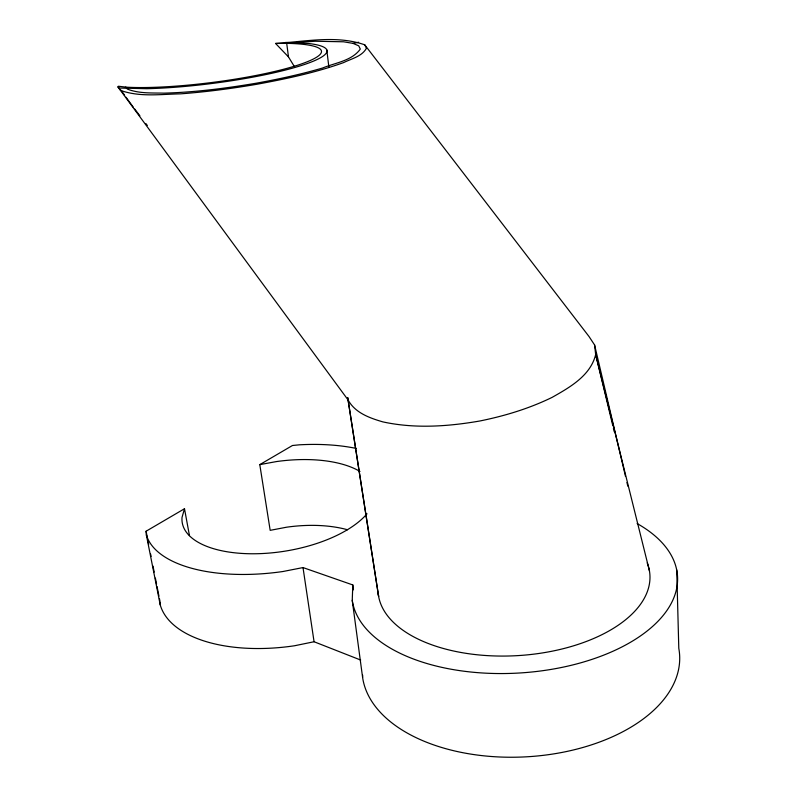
<?xml version="1.0" encoding="UTF-8"?>
<svg xmlns="http://www.w3.org/2000/svg" width="797" height="797" viewBox="0 0 797 797"><rect width="100%" height="100%" fill="white"/><g stroke="black" fill="none" stroke-linecap="round" stroke-linejoin="round"><path stroke-width="1.2" d="M676.723 569.885L678.795 648.34A158.992 93.02 -3.1 0 1 536.172 756.094A158.992 93.02 -3.1 0 1 362.605 677.46L362.655 675.109M362.605 677.46L352.244 600.37L352.802 584.948L303.009 567.574L282.955 571.509A134.753 62.017 -9.4 0 1 146.349 534.887L146.08 531.23L184.496 508.735L189.457 535.594M184.496 508.735L182.035 517.373A97.802 44.921 -9.4 0 0 256.564 553.736A97.802 44.921 -9.4 0 0 367.018 513.786M275.563 43.456C304.892 41.723 336.294 34.859 364.727 44.811L588.993 336.483L594.582 344.952L595.668 354.565C590.507 375.766 569.716 387.382 552.132 397.364C529.208 408.552 504.72 415.964 479.774 421.005C447.824 426.544 414.759 428.826 382.839 421.882C369.579 417.997 355.103 412.876 348.1 399.984L117.956 86.953L118.364 86.235L126.803 87.202A111.729 17.106 -7.3 0 0 287.328 68.253A111.729 17.106 -7.3 0 0 286.701 43.337L275.563 43.456L288.484 56.906L294.272 66.42M347.522 529.756A95.63 48.507 -9.8 0 0 286.522 527.216L270.173 530.344L259.792 464.631L292.459 445.503L299.433 444.816A134.753 62.017 -9.4 0 1 356.408 448.462M360.682 660.046L314.068 641.744L294.521 645.759A131.754 66.958 -9.9 0 1 160.227 604.863L146.349 534.887M285.316 43.347L315.184 41.235L343.597 41.793L353.061 43.387L358.65 42.251M259.792 464.631L276.509 461.563A97.802 44.921 -9.4 0 1 359.965 471.455M285.615 42.41L308.638 43.496A117.358 17.972 -7.3 0 1 292.429 68.173A117.358 17.972 -7.3 0 1 146.688 88.706L118.783 88.029M353.061 43.387L358.74 45.837L360.304 49.095C351.796 60.911 335.258 62.754 322.596 68.014C300.907 74.36 278.811 79.112 256.594 83.147C225.9 88.347 194.936 92.313 163.784 93.149C151.609 92.831 138.927 93.657 127.371 89.085L125.757 87.082M117.956 86.953L120.656 90.45C139.734 97.244 160.576 94.245 180.391 93.857C206.164 91.954 231.797 88.567 257.262 84.203C286.472 78.803 315.682 72.627 343.696 62.564C351.577 58.629 361.898 56.537 366.461 48.228L364.727 44.811M133.209 107.077L126.016 97.234M134.693 109.01L139.893 115.784M145.841 123.525L147.325 125.458M121.144 90.23L124.621 95.241M649.475 571.021L595.668 354.565L612.833 425.777M613.411 428.188L614.288 431.805M594.582 344.952L625.525 476.476M626.95 482.504L627.797 486.13M146.08 531.23L147.037 536.032M148.222 542.05L148.7 544.451M150.613 554.064L151.081 556.465M152.994 566.079L154.18 572.087M155.375 578.094L156.561 584.101M157.039 586.512L158.952 596.126M159.42 598.527L159.898 600.928M347.751 397.793L378.635 596.485L347.681 397.504M303.009 567.574L314.068 641.744M352.802 584.948L353.46 589.85M286.701 43.337L288.484 56.906M326.79 49.892L328.872 67.097M159.988 601.914L160.227 604.863M637.132 523.559A163.176 86.753 -3.6 0 1 578.044 663.562A163.176 86.753 -3.6 0 1 352.244 600.37M647.214 562.901A136.187 72.268 -3.6 0 1 530.941 654.486A136.187 72.268 -3.6 0 1 378.157 592.968"/></g></svg>
